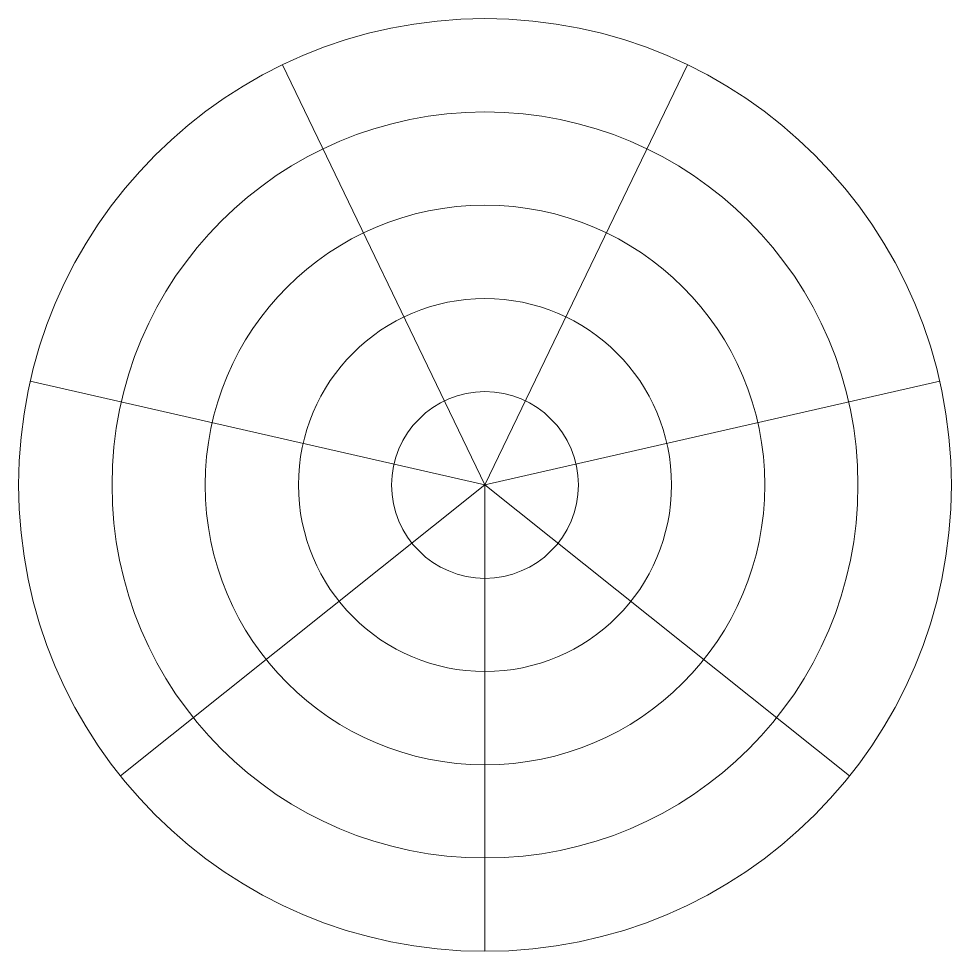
# Model space of a CAD drawing. Header units: inches. Extents: x 35 to 195, y -241 to -81.
import ezdxf

# ---------------------------------------------------------------- set-up
doc = ezdxf.new("R2010")
doc.units = ezdxf.units.IN
doc.header["$MEASUREMENT"] = 0
doc.layers.add('Layer 1', color=7, linetype='Continuous')

# ---------------------------------------------------------------- blocks, each defined once
blk = doc.blocks.new('block 3')
at = {"layer": 'Layer 1', "color": 250, "lineweight": 9, "true_color": 0x231f20}
for points in [[(195.23, -160.84), (195.23, -116.44), (159.3, -80.51), (114.89, -80.51), (70.49, -80.51), (34.56, -116.44), (34.56, -160.84), (34.56, -205.24), (70.49, -241.17), (114.89, -241.17), (159.3, -241.17), (195.23, -205.24), (195.23, -160.84)], [(114.89, -225.09), (79.36, -225.09), (50.65, -196.38), (50.65, -160.84), (50.65, -125.3), (79.36, -96.59), (114.89, -96.59), (150.43, -96.59), (179.14, -125.3), (179.14, -160.84), (179.14, -196.38), (150.43, -225.09), (114.89, -225.09)], [(163.1, -160.84), (163.1, -134.21), (141.53, -112.64), (114.89, -112.64), (88.26, -112.64), (66.69, -134.21), (66.69, -160.84), (66.69, -187.48), (88.26, -209.05), (114.89, -209.05), (141.53, -209.05), (163.1, -187.48), (163.1, -160.84)], [(114.89, -192.97), (97.13, -192.97), (82.77, -178.61), (82.77, -160.84), (82.77, -143.07), (97.13, -128.72), (114.89, -128.72), (132.66, -128.72), (147.02, -143.07), (147.02, -160.84), (147.02, -178.61), (132.66, -192.97), (114.89, -192.97)], [(130.98, -160.84), (130.98, -151.98), (123.76, -144.76), (114.89, -144.76), (106.03, -144.76), (98.81, -151.98), (98.81, -160.84), (98.81, -169.71), (106.03, -176.92), (114.89, -176.92), (123.76, -176.92), (130.98, -169.71), (130.98, -160.84)]]:
    blk.add_open_spline(points, degree=3, knots=[0, 0, 0, 0, 1, 1, 1, 2, 2, 2, 3, 3, 3, 4, 4, 4, 4], dxfattribs=at)
blk = doc.blocks.new('block 4')
at = {"layer": 'Layer 1', "color": 250, "lineweight": 9, "true_color": 0x231f20}
for points in [[(114.89, -160.84), (80.02, -88.47)], [(114.89, -160.84), (149.77, -88.47)], [(114.89, -160.84), (36.56, -142.96)], [(114.89, -160.84), (193.23, -142.96)], [(114.89, -160.84), (52.1, -210.93)], [(114.89, -160.84), (114.89, -241.17)], [(114.89, -160.84), (177.69, -210.93)]]:
    blk.add_lwpolyline(points, dxfattribs=at)
blk = doc.blocks.new('block 2')
at = {"layer": 'Layer 1'}
for name in ['block 3', 'block 4']:
    blk.add_blockref(name, (0, 0), dxfattribs=at)

msp = doc.modelspace()

# ---------------------------------------------------------------- block references
at = {"layer": 'Layer 1'}
msp.add_blockref('block 2', (0, 0), dxfattribs=at)

doc.saveas('drawing.dxf')
